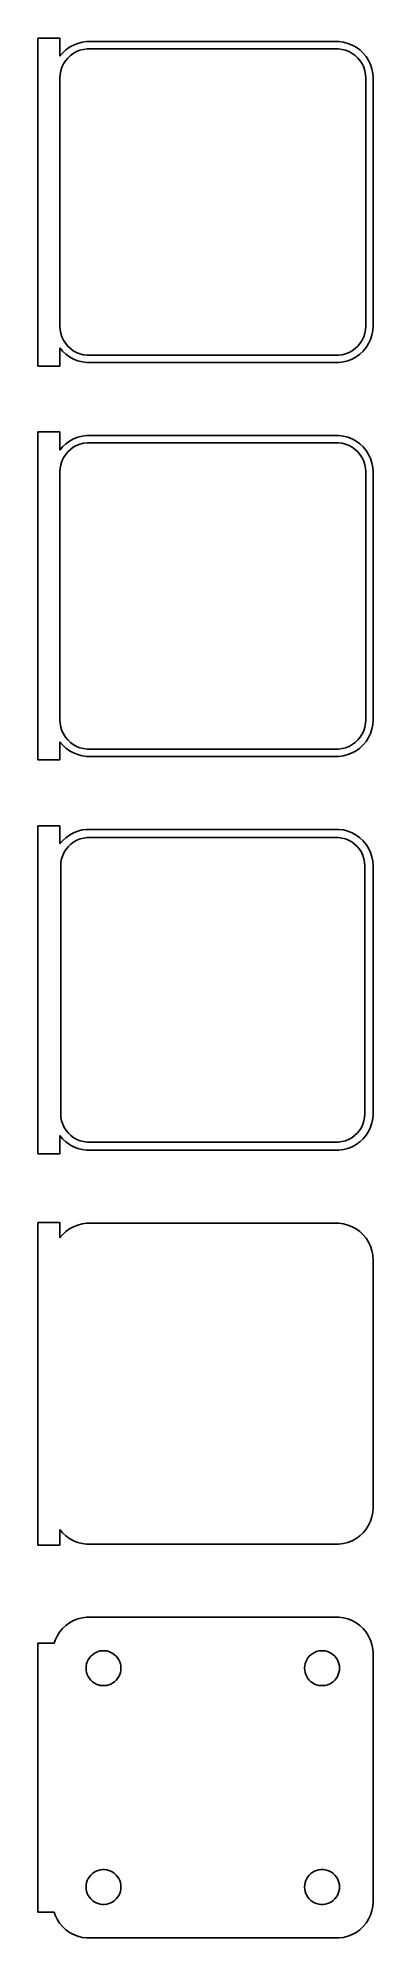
# Model space of a CAD drawing. Header units: metres. Extents: x -24 to 22, y 194 to 454.
import ezdxf

# ---------------------------------------------------------------- set-up
doc = ezdxf.new("R2010")
doc.units = ezdxf.units.M

msp = doc.modelspace()

# ---------------------------------------------------------------- linework, layer by layer
for p, q in [((-21, 454.49), (-24, 454.49)), ((-24, 454.49), (-24, 409.51)), ((-21, 451.993), (-21, 454.49)), ((-19.1289, 453.524), (-19.6791, 453.222)), ((-18.5451, 453.755), (-19.1289, 453.524)), ((-17.9369, 453.911), (-18.5451, 453.755)), ((-17.3139, 453.99), (-17.9369, 453.911)), ((17.3139, 453.99), (-17.3139, 453.99)), ((17.9369, 453.911), (17.3139, 453.99)), ((18.5451, 453.755), (17.9369, 453.911)), ((19.1289, 453.524), (18.5451, 453.755)), ((19.6791, 453.222), (19.1289, 453.524)), ((-20.6448, 452.423), (-21, 451.993)), ((-20.7191, 450.472), (-20.5052, 450.927)), ((-20.1871, 452.853), (-20.6448, 452.423)), ((-20.5052, 450.927), (-20.2361, 451.351)), ((-20.2361, 451.351), (-19.9159, 451.738)), ((-19.6791, 453.222), (-20.1871, 452.853)), ((-19.9159, 451.738), (-19.5497, 452.082)), ((-19.5497, 452.082), (-19.1433, 452.377)), ((-19.1433, 452.377), (-18.7031, 452.619)), ((-18.7031, 452.619), (-18.2361, 452.804)), ((-18.2361, 452.804), (-17.7495, 452.929)), ((-17.7495, 452.929), (-17.2512, 452.992)), ((-17.2512, 452.992), (17.2512, 452.992)), ((17.2512, 452.992), (17.7495, 452.929)), ((17.7495, 452.929), (18.2361, 452.804)), ((18.2361, 452.804), (18.7031, 452.619)), ((18.7031, 452.619), (19.1433, 452.377)), ((19.1433, 452.377), (19.5497, 452.082)), ((19.5497, 452.082), (19.9159, 451.738)), ((20.1871, 452.853), (19.6791, 453.222)), ((19.9159, 451.738), (20.2361, 451.351)), ((20.6448, 452.423), (20.1871, 452.853)), ((20.2361, 451.351), (20.5052, 450.927)), ((20.5052, 450.927), (20.7191, 450.472)), ((21.0451, 451.939), (20.6448, 452.423)), ((21.3815, 451.409), (21.0451, 451.939)), ((21.6489, 450.841), (21.3815, 451.409)), ((21.8429, 450.243), (21.6489, 450.841)), ((-21, 449), (-20.9684, 449.501)), ((-21, 415), (-21, 449)), ((-20.9684, 449.501), (-20.8743, 449.995)), ((-20.8743, 449.995), (-20.7191, 450.472)), ((20.7191, 450.472), (20.8743, 449.995)), ((20.8743, 449.995), (20.9684, 449.501)), ((20.9684, 449.501), (21, 449)), ((21, 449), (21, 415)), ((21.9606, 449.627), (21.8429, 450.243)), ((22, 449), (21.9606, 449.627)), ((22, 415), (22, 449)), ((-20.9684, 414.499), (-21, 415)), ((-20.8743, 414.005), (-20.9684, 414.499)), ((20.9684, 414.499), (20.8743, 414.005)), ((21, 415), (20.9684, 414.499)), ((21.8429, 413.757), (21.9606, 414.373)), ((21.9606, 414.373), (22, 415)), ((-21, 412.007), (-20.6448, 411.577)), ((-21, 409.51), (-21, 412.007)), ((-20.7191, 413.528), (-20.8743, 414.005)), ((-20.5052, 413.073), (-20.7191, 413.528)), ((-20.6448, 411.577), (-20.1871, 411.147)), ((-20.2361, 412.649), (-20.5052, 413.073)), ((-19.9159, 412.262), (-20.2361, 412.649)), ((-19.5497, 411.918), (-19.9159, 412.262)), ((-19.1433, 411.623), (-19.5497, 411.918)), ((-18.7031, 411.381), (-19.1433, 411.623)), ((19.1433, 411.623), (18.7031, 411.381)), ((19.5497, 411.918), (19.1433, 411.623)), ((19.9159, 412.262), (19.5497, 411.918)), ((20.2361, 412.649), (19.9159, 412.262)), ((20.1871, 411.147), (20.6448, 411.577)), ((20.5052, 413.073), (20.2361, 412.649)), ((20.7191, 413.528), (20.5052, 413.073)), ((20.6448, 411.577), (21.0451, 412.061)), ((20.8743, 414.005), (20.7191, 413.528)), ((21.0451, 412.061), (21.3815, 412.591)), ((21.3815, 412.591), (21.6489, 413.159)), ((21.6489, 413.159), (21.8429, 413.757)), ((-24, 409.51), (-21, 409.51)), ((-20.1871, 411.147), (-19.6791, 410.778)), ((-19.6791, 410.778), (-19.1289, 410.476)), ((-19.1289, 410.476), (-18.5451, 410.245)), ((-18.2361, 411.196), (-18.7031, 411.381)), ((-18.5451, 410.245), (-17.9369, 410.089)), ((-17.7495, 411.071), (-18.2361, 411.196)), ((-17.9369, 410.089), (-17.3139, 410.01)), ((-17.2512, 411.008), (-17.7495, 411.071)), ((-17.3139, 410.01), (17.3139, 410.01)), ((17.2512, 411.008), (-17.2512, 411.008)), ((17.7495, 411.071), (17.2512, 411.008)), ((17.3139, 410.01), (17.9369, 410.089)), ((18.2361, 411.196), (17.7495, 411.071)), ((17.9369, 410.089), (18.5451, 410.245)), ((18.7031, 411.381), (18.2361, 411.196)), ((18.5451, 410.245), (19.1289, 410.476)), ((19.1289, 410.476), (19.6791, 410.778)), ((19.6791, 410.778), (20.1871, 411.147)), ((-21, 400.49), (-24, 400.49)), ((-24, 400.49), (-24, 355.51)), ((-21, 397.993), (-21, 400.49)), ((-20.1871, 398.853), (-20.6448, 398.423)), ((-19.6791, 399.222), (-20.1871, 398.853)), ((-19.1289, 399.524), (-19.6791, 399.222)), ((-19.1433, 398.377), (-18.7031, 398.619)), ((-18.5451, 399.755), (-19.1289, 399.524)), ((-18.7031, 398.619), (-18.2361, 398.804)), ((-17.9369, 399.911), (-18.5451, 399.755)), ((-18.2361, 398.804), (-17.7495, 398.929)), ((-17.3139, 399.99), (-17.9369, 399.911)), ((-17.7495, 398.929), (-17.2512, 398.992)), ((17.3139, 399.99), (-17.3139, 399.99)), ((-17.2512, 398.992), (17.2512, 398.992)), ((17.2512, 398.992), (17.7495, 398.929)), ((17.9369, 399.911), (17.3139, 399.99)), ((17.7495, 398.929), (18.2361, 398.804)), ((18.5451, 399.755), (17.9369, 399.911)), ((18.2361, 398.804), (18.7031, 398.619)), ((19.1289, 399.524), (18.5451, 399.755)), ((18.7031, 398.619), (19.1433, 398.377)), ((19.6791, 399.222), (19.1289, 399.524)), ((20.1871, 398.853), (19.6791, 399.222)), ((20.6448, 398.423), (20.1871, 398.853)), ((-20.6448, 398.423), (-21, 397.993)), ((-20.9684, 395.501), (-20.8743, 395.995)), ((-20.8743, 395.995), (-20.7191, 396.472)), ((-20.7191, 396.472), (-20.5052, 396.927)), ((-20.5052, 396.927), (-20.2361, 397.351)), ((-20.2361, 397.351), (-19.9159, 397.738)), ((-19.9159, 397.738), (-19.5497, 398.082)), ((-19.5497, 398.082), (-19.1433, 398.377)), ((19.1433, 398.377), (19.5497, 398.082)), ((19.5497, 398.082), (19.9159, 397.738)), ((19.9159, 397.738), (20.2361, 397.351)), ((20.2361, 397.351), (20.5052, 396.927)), ((20.5052, 396.927), (20.7191, 396.472)), ((21.0451, 397.939), (20.6448, 398.423)), ((20.7191, 396.472), (20.8743, 395.995)), ((20.8743, 395.995), (20.9684, 395.501)), ((21.3815, 397.409), (21.0451, 397.939)), ((21.6489, 396.841), (21.3815, 397.409)), ((21.8429, 396.243), (21.6489, 396.841)), ((21.9606, 395.627), (21.8429, 396.243)), ((-21, 395), (-20.9684, 395.501)), ((-21, 361), (-21, 395)), ((20.9684, 395.501), (21, 395)), ((21, 395), (21, 361)), ((22, 395), (21.9606, 395.627)), ((22, 361), (22, 395)), ((-20.9684, 360.499), (-21, 361)), ((-20.8743, 360.005), (-20.9684, 360.499)), ((-20.7191, 359.528), (-20.8743, 360.005)), ((-20.5052, 359.073), (-20.7191, 359.528)), ((20.7191, 359.528), (20.5052, 359.073)), ((20.8743, 360.005), (20.7191, 359.528)), ((20.9684, 360.499), (20.8743, 360.005)), ((21, 361), (20.9684, 360.499)), ((21.6489, 359.159), (21.8429, 359.757)), ((21.8429, 359.757), (21.9606, 360.373)), ((21.9606, 360.373), (22, 361)), ((-21, 358.007), (-20.6448, 357.577)), ((-21, 355.51), (-21, 358.007)), ((-20.6448, 357.577), (-20.1871, 357.147)), ((-20.2361, 358.649), (-20.5052, 359.073)), ((-19.9159, 358.262), (-20.2361, 358.649)), ((-20.1871, 357.147), (-19.6791, 356.778)), ((-19.5497, 357.918), (-19.9159, 358.262)), ((-19.1433, 357.623), (-19.5497, 357.918)), ((-18.7031, 357.381), (-19.1433, 357.623)), ((-18.2361, 357.196), (-18.7031, 357.381)), ((-17.7495, 357.071), (-18.2361, 357.196)), ((-17.2512, 357.008), (-17.7495, 357.071)), ((17.2512, 357.008), (-17.2512, 357.008)), ((17.7495, 357.071), (17.2512, 357.008)), ((18.2361, 357.196), (17.7495, 357.071)), ((18.7031, 357.381), (18.2361, 357.196)), ((19.1433, 357.623), (18.7031, 357.381)), ((19.5497, 357.918), (19.1433, 357.623)), ((19.9159, 358.262), (19.5497, 357.918)), ((19.6791, 356.778), (20.1871, 357.147)), ((20.2361, 358.649), (19.9159, 358.262)), ((20.1871, 357.147), (20.6448, 357.577)), ((20.5052, 359.073), (20.2361, 358.649)), ((20.6448, 357.577), (21.0451, 358.061)), ((21.0451, 358.061), (21.3815, 358.591)), ((21.3815, 358.591), (21.6489, 359.159)), ((-24, 355.51), (-21, 355.51)), ((-19.6791, 356.778), (-19.1289, 356.476)), ((-19.1289, 356.476), (-18.5451, 356.245)), ((-18.5451, 356.245), (-17.9369, 356.089)), ((-17.9369, 356.089), (-17.3139, 356.01)), ((-17.3139, 356.01), (17.3139, 356.01)), ((17.3139, 356.01), (17.9369, 356.089)), ((17.9369, 356.089), (18.5451, 356.245)), ((18.5451, 356.245), (19.1289, 356.476)), ((19.1289, 356.476), (19.6791, 356.778)), ((-21, 346.49), (-24, 346.49)), ((-24, 346.49), (-24, 301.51)), ((-21, 343.993), (-21, 346.49)), ((-20.6448, 344.423), (-21, 343.993)), ((-20.1871, 344.853), (-20.6448, 344.423)), ((-19.6791, 345.222), (-20.1871, 344.853)), ((-19.823, 343.651), (-19.4685, 343.984)), ((-19.1289, 345.524), (-19.6791, 345.222)), ((-19.4685, 343.984), (-19.0751, 344.27)), ((-18.5451, 345.755), (-19.1289, 345.524)), ((-19.0751, 344.27), (-18.6489, 344.504)), ((-18.6489, 344.504), (-18.1967, 344.683)), ((-17.9369, 345.911), (-18.5451, 345.755)), ((-18.1967, 344.683), (-17.7256, 344.804)), ((-17.3139, 345.99), (-17.9369, 345.911)), ((-17.7256, 344.804), (-17.2432, 344.865)), ((17.3139, 345.99), (-17.3139, 345.99)), ((-17.2432, 344.865), (17.2432, 344.865)), ((17.2432, 344.865), (17.7256, 344.804)), ((17.9369, 345.911), (17.3139, 345.99)), ((17.7256, 344.804), (18.1967, 344.683)), ((18.5451, 345.755), (17.9369, 345.911)), ((18.1967, 344.683), (18.6489, 344.504)), ((19.1289, 345.524), (18.5451, 345.755)), ((18.6489, 344.504), (19.0751, 344.27)), ((19.0751, 344.27), (19.4685, 343.984)), ((19.6791, 345.222), (19.1289, 345.524)), ((19.4685, 343.984), (19.823, 343.651)), ((20.1871, 344.853), (19.6791, 345.222)), ((20.6448, 344.423), (20.1871, 344.853)), ((21.0451, 343.939), (20.6448, 344.423)), ((21.3815, 343.409), (21.0451, 343.939)), ((-20.8726, 341), (-20.8421, 341.485)), ((-20.8421, 341.485), (-20.751, 341.963)), ((-20.751, 341.963), (-20.6007, 342.426)), ((-20.6007, 342.426), (-20.3936, 342.866)), ((-20.3936, 342.866), (-20.133, 343.276)), ((-20.133, 343.276), (-19.823, 343.651)), ((19.823, 343.651), (20.133, 343.276)), ((20.133, 343.276), (20.3936, 342.866)), ((20.3936, 342.866), (20.6007, 342.426)), ((20.6007, 342.426), (20.751, 341.963)), ((20.751, 341.963), (20.8421, 341.485)), ((20.8421, 341.485), (20.8726, 341)), ((21.6489, 342.841), (21.3815, 343.409)), ((21.8429, 342.243), (21.6489, 342.841)), ((21.9606, 341.627), (21.8429, 342.243)), ((22, 341), (21.9606, 341.627)), ((-20.8726, 307), (-20.8726, 341)), ((20.8726, 341), (20.8726, 307)), ((22, 307), (22, 341)), ((-20.8421, 306.515), (-20.8726, 307)), ((-20.751, 306.037), (-20.8421, 306.515)), ((-20.6007, 305.574), (-20.751, 306.037)), ((-20.3936, 305.134), (-20.6007, 305.574)), ((-20.133, 304.724), (-20.3936, 305.134)), ((20.3936, 305.134), (20.133, 304.724)), ((20.6007, 305.574), (20.3936, 305.134)), ((20.751, 306.037), (20.6007, 305.574)), ((20.8421, 306.515), (20.751, 306.037)), ((20.8726, 307), (20.8421, 306.515)), ((21.3815, 304.591), (21.6489, 305.159)), ((21.6489, 305.159), (21.8429, 305.757)), ((21.8429, 305.757), (21.9606, 306.373)), ((21.9606, 306.373), (22, 307)), ((-21, 304.007), (-20.6448, 303.577)), ((-21, 301.51), (-21, 304.007)), ((-20.6448, 303.577), (-20.1871, 303.147)), ((-20.1871, 303.147), (-19.6791, 302.778)), ((-19.823, 304.349), (-20.133, 304.724)), ((-19.4685, 304.016), (-19.823, 304.349)), ((-19.6791, 302.778), (-19.1289, 302.476)), ((-19.0751, 303.73), (-19.4685, 304.016)), ((-19.1289, 302.476), (-18.5451, 302.245)), ((-18.6489, 303.496), (-19.0751, 303.73)), ((-18.1967, 303.317), (-18.6489, 303.496)), ((-18.5451, 302.245), (-17.9369, 302.089)), ((-17.7256, 303.196), (-18.1967, 303.317)), ((-17.2432, 303.135), (-17.7256, 303.196)), ((17.2432, 303.135), (-17.2432, 303.135)), ((17.7256, 303.196), (17.2432, 303.135)), ((18.1967, 303.317), (17.7256, 303.196)), ((17.9369, 302.089), (18.5451, 302.245)), ((18.6489, 303.496), (18.1967, 303.317)), ((18.5451, 302.245), (19.1289, 302.476)), ((19.0751, 303.73), (18.6489, 303.496)), ((19.4685, 304.016), (19.0751, 303.73)), ((19.1289, 302.476), (19.6791, 302.778)), ((19.823, 304.349), (19.4685, 304.016)), ((19.6791, 302.778), (20.1871, 303.147)), ((20.133, 304.724), (19.823, 304.349)), ((20.1871, 303.147), (20.6448, 303.577)), ((20.6448, 303.577), (21.0451, 304.061)), ((21.0451, 304.061), (21.3815, 304.591)), ((-24, 301.51), (-21, 301.51)), ((-17.9369, 302.089), (-17.3139, 302.01)), ((-17.3139, 302.01), (17.3139, 302.01)), ((17.3139, 302.01), (17.9369, 302.089)), ((-21, 292.115), (-24, 292.115)), ((-24, 292.115), (-24, 247.885)), ((-21, 289.993), (-21, 292.115)), ((-18.5451, 291.755), (-19.1289, 291.524)), ((-17.9369, 291.911), (-18.5451, 291.755)), ((-17.3139, 291.99), (-17.9369, 291.911)), ((17.3139, 291.99), (-17.3139, 291.99)), ((17.9369, 291.911), (17.3139, 291.99)), ((18.5451, 291.755), (17.9369, 291.911)), ((19.1289, 291.524), (18.5451, 291.755)), ((-20.6448, 290.423), (-21, 289.993)), ((-20.1871, 290.853), (-20.6448, 290.423)), ((-19.6791, 291.222), (-20.1871, 290.853)), ((-19.1289, 291.524), (-19.6791, 291.222)), ((19.6791, 291.222), (19.1289, 291.524)), ((20.1871, 290.853), (19.6791, 291.222)), ((20.6448, 290.423), (20.1871, 290.853)), ((21.0451, 289.939), (20.6448, 290.423)), ((21.3815, 289.409), (21.0451, 289.939)), ((21.6489, 288.841), (21.3815, 289.409)), ((21.8429, 288.243), (21.6489, 288.841)), ((21.9606, 287.627), (21.8429, 288.243)), ((22, 287), (21.9606, 287.627)), ((22, 253), (22, 287)), ((21.9606, 252.373), (22, 253)), ((20.6448, 249.577), (21.0451, 250.061)), ((21.0451, 250.061), (21.3815, 250.591)), ((21.3815, 250.591), (21.6489, 251.159)), ((21.6489, 251.159), (21.8429, 251.757)), ((21.8429, 251.757), (21.9606, 252.373)), ((-24, 247.885), (-21, 247.885)), ((-21, 250.007), (-20.6448, 249.577)), ((-21, 247.885), (-21, 250.007)), ((-20.6448, 249.577), (-20.1871, 249.147)), ((-20.1871, 249.147), (-19.6791, 248.778)), ((-19.6791, 248.778), (-19.1289, 248.476)), ((-19.1289, 248.476), (-18.5451, 248.245)), ((-18.5451, 248.245), (-17.9369, 248.089)), ((-17.9369, 248.089), (-17.3139, 248.01)), ((-17.3139, 248.01), (17.3139, 248.01)), ((17.3139, 248.01), (17.9369, 248.089)), ((17.9369, 248.089), (18.5451, 248.245)), ((18.5451, 248.245), (19.1289, 248.476)), ((19.1289, 248.476), (19.6791, 248.778)), ((19.6791, 248.778), (20.1871, 249.147)), ((20.1871, 249.147), (20.6448, 249.577)), ((-19.6791, 237.222), (-20.1871, 236.853)), ((-19.1289, 237.524), (-19.6791, 237.222)), ((-18.5451, 237.755), (-19.1289, 237.524)), ((-17.9369, 237.911), (-18.5451, 237.755)), ((-17.3139, 237.99), (-17.9369, 237.911)), ((17.3139, 237.99), (-17.3139, 237.99)), ((17.9369, 237.911), (17.3139, 237.99)), ((18.5451, 237.755), (17.9369, 237.911)), ((19.1289, 237.524), (18.5451, 237.755)), ((19.6791, 237.222), (19.1289, 237.524)), ((20.1871, 236.853), (19.6791, 237.222)), ((-21.7777, 234.444), (-24, 234.444)), ((-24, 234.444), (-24, 197.556)), ((-21.6489, 234.841), (-21.7777, 234.444)), ((-21.3815, 235.409), (-21.6489, 234.841)), ((-21.0451, 235.939), (-21.3815, 235.409)), ((-20.6448, 236.423), (-21.0451, 235.939)), ((-20.1871, 236.853), (-20.6448, 236.423)), ((20.6448, 236.423), (20.1871, 236.853)), ((21.0451, 235.939), (20.6448, 236.423)), ((21.3815, 235.409), (21.0451, 235.939)), ((21.6489, 234.841), (21.3815, 235.409)), ((21.8429, 234.243), (21.6489, 234.841)), ((-17.3246, 231.597), (-17.2315, 231.883)), ((-17.2315, 231.883), (-17.1031, 232.156)), ((-17.1031, 232.156), (-16.9416, 232.411)), ((-16.9416, 232.411), (-16.7495, 232.643)), ((-16.7495, 232.643), (-16.5298, 232.849)), ((-16.5298, 232.849), (-16.286, 233.026)), ((-16.286, 233.026), (-16.0219, 233.172)), ((-16.0219, 233.172), (-15.7416, 233.283)), ((-15.7416, 233.283), (-15.4497, 233.357)), ((-15.4497, 233.357), (-15.1507, 233.395)), ((-15.1507, 233.395), (-14.8493, 233.395)), ((-14.8493, 233.395), (-14.5503, 233.357)), ((-14.5503, 233.357), (-14.2583, 233.283)), ((-14.2583, 233.283), (-13.9781, 233.172)), ((-13.9781, 233.172), (-13.714, 233.026)), ((-13.714, 233.026), (-13.4702, 232.849)), ((-13.4702, 232.849), (-13.2505, 232.643)), ((-13.2505, 232.643), (-13.0583, 232.411)), ((-13.0583, 232.411), (-12.8969, 232.156)), ((-12.8969, 232.156), (-12.7685, 231.883)), ((-12.7685, 231.883), (-12.6754, 231.597)), ((12.6754, 231.597), (12.7685, 231.883)), ((12.7685, 231.883), (12.8969, 232.156)), ((12.8969, 232.156), (13.0583, 232.411)), ((13.0583, 232.411), (13.2505, 232.643)), ((13.2505, 232.643), (13.4702, 232.849)), ((13.4702, 232.849), (13.714, 233.026)), ((13.714, 233.026), (13.9781, 233.172)), ((13.9781, 233.172), (14.2583, 233.283)), ((14.2583, 233.283), (14.5503, 233.357)), ((14.5503, 233.357), (14.8493, 233.395)), ((14.8493, 233.395), (15.1507, 233.395)), ((15.1507, 233.395), (15.4497, 233.357)), ((15.4497, 233.357), (15.7416, 233.283)), ((15.7416, 233.283), (16.0219, 233.172)), ((16.0219, 233.172), (16.286, 233.026)), ((16.286, 233.026), (16.5298, 232.849)), ((16.5298, 232.849), (16.7495, 232.643)), ((16.7495, 232.643), (16.9416, 232.411)), ((16.9416, 232.411), (17.1031, 232.156)), ((17.1031, 232.156), (17.2315, 231.883)), ((17.2315, 231.883), (17.3246, 231.597)), ((21.9606, 233.627), (21.8429, 234.243)), ((22, 233), (21.9606, 233.627)), ((22, 199), (22, 233)), ((-17.4, 231), (-17.3811, 231.301)), ((-17.3811, 230.699), (-17.4, 231)), ((-17.3811, 231.301), (-17.3246, 231.597)), ((-17.3246, 230.403), (-17.3811, 230.699)), ((-17.2315, 230.117), (-17.3246, 230.403)), ((-17.1031, 229.844), (-17.2315, 230.117)), ((-16.9416, 229.589), (-17.1031, 229.844)), ((-16.7495, 229.357), (-16.9416, 229.589)), ((-16.5298, 229.151), (-16.7495, 229.357)), ((-13.2505, 229.357), (-13.4702, 229.151)), ((-13.0583, 229.589), (-13.2505, 229.357)), ((-12.8969, 229.844), (-13.0583, 229.589)), ((-12.7685, 230.117), (-12.8969, 229.844)), ((-12.6754, 230.403), (-12.7685, 230.117)), ((-12.6754, 231.597), (-12.6189, 231.301)), ((-12.6189, 230.699), (-12.6754, 230.403)), ((-12.6189, 231.301), (-12.6, 231)), ((-12.6, 231), (-12.6189, 230.699)), ((12.6, 231), (12.6189, 231.301)), ((12.6189, 230.699), (12.6, 231)), ((12.6189, 231.301), (12.6754, 231.597)), ((12.6754, 230.403), (12.6189, 230.699)), ((12.7685, 230.117), (12.6754, 230.403)), ((12.8969, 229.844), (12.7685, 230.117)), ((13.0583, 229.589), (12.8969, 229.844)), ((13.2505, 229.357), (13.0583, 229.589)), ((13.4702, 229.151), (13.2505, 229.357)), ((16.7495, 229.357), (16.5298, 229.151)), ((16.9416, 229.589), (16.7495, 229.357)), ((17.1031, 229.844), (16.9416, 229.589)), ((17.2315, 230.117), (17.1031, 229.844)), ((17.3246, 230.403), (17.2315, 230.117)), ((17.3246, 231.597), (17.3811, 231.301)), ((17.3811, 230.699), (17.3246, 230.403)), ((17.3811, 231.301), (17.4, 231)), ((17.4, 231), (17.3811, 230.699)), ((-16.286, 228.974), (-16.5298, 229.151)), ((-16.0219, 228.828), (-16.286, 228.974)), ((-15.7416, 228.717), (-16.0219, 228.828)), ((-15.4497, 228.643), (-15.7416, 228.717)), ((-15.1507, 228.605), (-15.4497, 228.643)), ((-14.8493, 228.605), (-15.1507, 228.605)), ((-14.5503, 228.643), (-14.8493, 228.605)), ((-14.2583, 228.717), (-14.5503, 228.643)), ((-13.9781, 228.828), (-14.2583, 228.717)), ((-13.714, 228.974), (-13.9781, 228.828)), ((-13.4702, 229.151), (-13.714, 228.974)), ((13.714, 228.974), (13.4702, 229.151)), ((13.9781, 228.828), (13.714, 228.974)), ((14.2583, 228.717), (13.9781, 228.828)), ((14.5503, 228.643), (14.2583, 228.717)), ((14.8493, 228.605), (14.5503, 228.643)), ((15.1507, 228.605), (14.8493, 228.605)), ((15.4497, 228.643), (15.1507, 228.605)), ((15.7416, 228.717), (15.4497, 228.643)), ((16.0219, 228.828), (15.7416, 228.717)), ((16.286, 228.974), (16.0219, 228.828)), ((16.5298, 229.151), (16.286, 228.974)), ((-16.0219, 203.172), (-15.7416, 203.283)), ((-15.7416, 203.283), (-15.4497, 203.357)), ((-15.4497, 203.357), (-15.1507, 203.395)), ((-15.1507, 203.395), (-14.8493, 203.395)), ((-14.8493, 203.395), (-14.5503, 203.357)), ((-14.5503, 203.357), (-14.2583, 203.283)), ((-14.2583, 203.283), (-13.9781, 203.172)), ((13.9781, 203.172), (14.2583, 203.283)), ((14.2583, 203.283), (14.5503, 203.357)), ((14.5503, 203.357), (14.8493, 203.395)), ((14.8493, 203.395), (15.1507, 203.395)), ((15.1507, 203.395), (15.4497, 203.357)), ((15.4497, 203.357), (15.7416, 203.283)), ((15.7416, 203.283), (16.0219, 203.172)), ((-17.4, 201), (-17.3811, 201.301)), ((-17.3811, 200.699), (-17.4, 201)), ((-17.3811, 201.301), (-17.3246, 201.597)), ((-17.3246, 200.403), (-17.3811, 200.699)), ((-17.3246, 201.597), (-17.2315, 201.883)), ((-17.2315, 201.883), (-17.1031, 202.156)), ((-17.1031, 202.156), (-16.9416, 202.411)), ((-16.9416, 202.411), (-16.7495, 202.643)), ((-16.7495, 202.643), (-16.5298, 202.849)), ((-16.5298, 202.849), (-16.286, 203.026)), ((-16.286, 203.026), (-16.0219, 203.172)), ((-13.9781, 203.172), (-13.714, 203.026)), ((-13.714, 203.026), (-13.4702, 202.849)), ((-13.4702, 202.849), (-13.2505, 202.643)), ((-13.2505, 202.643), (-13.0583, 202.411)), ((-13.0583, 202.411), (-12.8969, 202.156)), ((-12.8969, 202.156), (-12.7685, 201.883)), ((-12.7685, 201.883), (-12.6754, 201.597)), ((-12.6754, 201.597), (-12.6189, 201.301)), ((-12.6189, 200.699), (-12.6754, 200.403)), ((-12.6189, 201.301), (-12.6, 201)), ((-12.6, 201), (-12.6189, 200.699)), ((12.6, 201), (12.6189, 201.301)), ((12.6189, 200.699), (12.6, 201)), ((12.6189, 201.301), (12.6754, 201.597)), ((12.6754, 200.403), (12.6189, 200.699)), ((12.6754, 201.597), (12.7685, 201.883)), ((12.7685, 201.883), (12.8969, 202.156)), ((12.8969, 202.156), (13.0583, 202.411)), ((13.0583, 202.411), (13.2505, 202.643)), ((13.2505, 202.643), (13.4702, 202.849)), ((13.4702, 202.849), (13.714, 203.026)), ((13.714, 203.026), (13.9781, 203.172)), ((16.0219, 203.172), (16.286, 203.026)), ((16.286, 203.026), (16.5298, 202.849)), ((16.5298, 202.849), (16.7495, 202.643)), ((16.7495, 202.643), (16.9416, 202.411)), ((16.9416, 202.411), (17.1031, 202.156)), ((17.1031, 202.156), (17.2315, 201.883)), ((17.2315, 201.883), (17.3246, 201.597)), ((17.3246, 201.597), (17.3811, 201.301)), ((17.3811, 200.699), (17.3246, 200.403)), ((17.3811, 201.301), (17.4, 201)), ((17.4, 201), (17.3811, 200.699)), ((-17.2315, 200.117), (-17.3246, 200.403)), ((-17.1031, 199.844), (-17.2315, 200.117)), ((-16.9416, 199.589), (-17.1031, 199.844)), ((-16.7495, 199.357), (-16.9416, 199.589)), ((-16.5298, 199.151), (-16.7495, 199.357)), ((-16.286, 198.974), (-16.5298, 199.151)), ((-16.0219, 198.828), (-16.286, 198.974)), ((-15.7416, 198.717), (-16.0219, 198.828)), ((-15.4497, 198.643), (-15.7416, 198.717)), ((-15.1507, 198.605), (-15.4497, 198.643)), ((-14.8493, 198.605), (-15.1507, 198.605)), ((-14.5503, 198.643), (-14.8493, 198.605)), ((-14.2583, 198.717), (-14.5503, 198.643)), ((-13.9781, 198.828), (-14.2583, 198.717)), ((-13.714, 198.974), (-13.9781, 198.828)), ((-13.4702, 199.151), (-13.714, 198.974)), ((-13.2505, 199.357), (-13.4702, 199.151)), ((-13.0583, 199.589), (-13.2505, 199.357)), ((-12.8969, 199.844), (-13.0583, 199.589)), ((-12.7685, 200.117), (-12.8969, 199.844)), ((-12.6754, 200.403), (-12.7685, 200.117)), ((12.7685, 200.117), (12.6754, 200.403)), ((12.8969, 199.844), (12.7685, 200.117)), ((13.0583, 199.589), (12.8969, 199.844)), ((13.2505, 199.357), (13.0583, 199.589)), ((13.4702, 199.151), (13.2505, 199.357)), ((13.714, 198.974), (13.4702, 199.151)), ((13.9781, 198.828), (13.714, 198.974)), ((14.2583, 198.717), (13.9781, 198.828)), ((14.5503, 198.643), (14.2583, 198.717)), ((14.8493, 198.605), (14.5503, 198.643)), ((15.1507, 198.605), (14.8493, 198.605)), ((15.4497, 198.643), (15.1507, 198.605)), ((15.7416, 198.717), (15.4497, 198.643)), ((16.0219, 198.828), (15.7416, 198.717)), ((16.286, 198.974), (16.0219, 198.828)), ((16.5298, 199.151), (16.286, 198.974)), ((16.7495, 199.357), (16.5298, 199.151)), ((16.9416, 199.589), (16.7495, 199.357)), ((17.1031, 199.844), (16.9416, 199.589)), ((17.2315, 200.117), (17.1031, 199.844)), ((17.3246, 200.403), (17.2315, 200.117)), ((21.8429, 197.757), (21.9606, 198.373)), ((21.9606, 198.373), (22, 199)), ((-24, 197.556), (-21.7777, 197.556)), ((-21.7777, 197.556), (-21.6489, 197.159)), ((-21.6489, 197.159), (-21.3815, 196.591)), ((-21.3815, 196.591), (-21.0451, 196.061)), ((-21.0451, 196.061), (-20.6448, 195.577)), ((-20.6448, 195.577), (-20.1871, 195.147)), ((20.1871, 195.147), (20.6448, 195.577)), ((20.6448, 195.577), (21.0451, 196.061)), ((21.0451, 196.061), (21.3815, 196.591)), ((21.3815, 196.591), (21.6489, 197.159)), ((21.6489, 197.159), (21.8429, 197.757)), ((-20.1871, 195.147), (-19.6791, 194.778)), ((-19.6791, 194.778), (-19.1289, 194.476)), ((-19.1289, 194.476), (-18.5451, 194.245)), ((-18.5451, 194.245), (-17.9369, 194.089)), ((-17.9369, 194.089), (-17.3139, 194.01)), ((-17.3139, 194.01), (17.3139, 194.01)), ((17.3139, 194.01), (17.9369, 194.089)), ((17.9369, 194.089), (18.5451, 194.245)), ((18.5451, 194.245), (19.1289, 194.476)), ((19.1289, 194.476), (19.6791, 194.778)), ((19.6791, 194.778), (20.1871, 195.147))]:
    msp.add_line(p, q)

doc.saveas('drawing.dxf')
